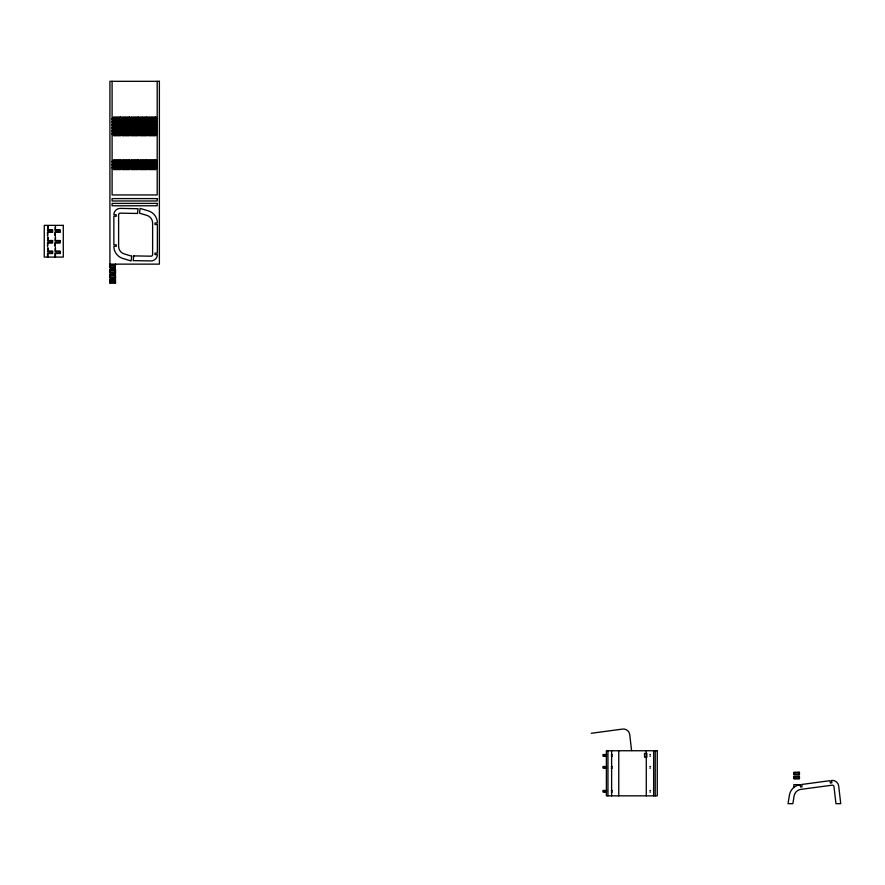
<?xml version="1.0" encoding="UTF-8"?>
<svg xmlns="http://www.w3.org/2000/svg" width="885" height="885" viewBox="0 0 885 885"><rect width="100%" height="100%" fill="white"/><g stroke="black" fill="none" stroke-linecap="round" stroke-linejoin="round"><path stroke-width="1.33" d="M115.105 282.116L115.105 283.2L109.928 283.2L109.928 279.45L115.504 279.45L115.504 283.2L115.105 279.45L115.105 282.116L110.326 282.116L110.315 279.45L110.326 283.2L110.326 282.116M115.105 277.016L115.105 278.1L109.928 278.1L109.928 274.339L115.504 274.339L115.504 278.1L115.105 274.339L115.105 277.016L110.326 277.016L110.315 274.339L110.326 278.1L110.326 277.016M115.105 269.239L115.105 272.989L109.928 272.989L110.326 269.239L115.504 269.239L115.504 272.989L115.105 269.239L110.315 269.239L110.326 272.989L110.315 269.239M110.326 267.889L109.928 264.139L109.928 267.889L115.105 267.889L115.504 264.139L115.105 267.889M591.257 733.278L622.586 729.074A6.339 6.339 0 0 1 629.733 734.627L631.58 750.513M112.096 118.502L116.466 118.502L116.466 119.254L112.096 119.254M157.198 118.502L152.828 118.502L152.828 119.254L157.198 119.254M112.096 121.499L116.466 121.499L116.466 122.252L112.096 122.252M157.198 121.499L152.828 121.499L152.828 122.252L157.198 122.252M112.096 124.497L116.466 124.497L116.466 125.25L112.096 125.25M157.198 124.497L152.828 124.497L152.828 125.25L157.198 125.25M112.096 127.495L116.466 127.495L116.466 128.248L112.096 128.248M157.198 127.495L152.828 127.495L152.828 128.248L157.198 128.248M112.096 130.493L116.466 130.493L116.466 131.245L112.096 131.245M157.198 130.493L152.828 130.493L152.828 131.245L157.198 131.245M112.096 133.491L116.466 133.491L116.466 134.243L112.096 134.243M157.198 133.491L152.828 133.491L152.828 134.243L157.198 134.243M112.096 161.335L116.466 161.335L116.466 162.077L112.096 162.077M157.198 161.335L152.828 161.335L152.828 162.077L157.198 162.077M112.096 164.322L116.466 164.322L116.466 165.075L112.096 165.075M157.198 164.322L152.828 164.322L152.828 165.075L157.198 165.075M112.096 167.32L116.466 167.32L116.466 168.073L112.096 168.073M157.198 167.32L152.828 167.32L152.828 168.073L157.198 168.073M110.326 265.223L115.105 265.223L115.105 266.805L110.326 266.805L110.315 265.223L115.105 265.223M110.326 270.323L115.105 270.323M110.326 271.905L115.105 271.905M110.326 275.423L115.105 275.423M606.623 754.551L602.995 754.551L602.995 756.133L606.623 756.133M611.402 754.551L612.332 754.551M649.889 754.551L650.453 754.551M611.402 756.133L612.332 756.133M649.889 756.133L650.453 756.133M606.623 766.51L602.995 766.51L602.995 768.091L606.623 768.091M611.402 766.51L612.332 766.51M649.889 766.51L650.453 766.51M611.402 768.091L612.332 768.091M649.889 768.091L650.453 768.091M793.856 772.682L799.443 772.384L793.856 772.284L793.856 774.596M793.856 774.198L799.443 774.198M793.856 774.497L799.443 774.497M793.856 776.477L799.443 776.477L793.856 776.776M793.856 778.291L799.443 778.291M793.856 778.59L799.443 778.59L799.443 776.377L793.856 776.377L793.856 778.689L799.443 778.689M800.228 784.663A12.689 12.689 0 0 0 789.387 795.25L788.048 803.68L792.86 803.68L794.088 795.991A7.932 7.932 0 0 1 800.859 789.376L832.188 785.172A1.582 1.582 0 0 1 833.969 786.566L835.96 803.68L840.75 803.68L838.692 786.013A6.339 6.339 0 0 0 831.546 780.459L831.867 782.816L830.351 783.026L830.042 780.658L801.744 784.464L802.053 786.82L800.549 787.019L800.228 784.663L793.856 784.663L793.856 787.44M606.623 790.46L602.995 790.46L602.995 792.042L606.623 792.042M611.402 790.46L612.332 790.46M649.889 790.46L650.453 790.46M611.402 792.042L612.332 792.042M649.889 792.042L650.453 792.042M799.443 772.284L799.443 774.596M655.221 750.745L655.221 795.847M653.639 750.745L653.639 795.847M646.282 750.745L646.282 795.847M618.759 750.745L618.759 795.847M611.623 750.745L611.623 795.847M607.951 750.745L607.951 795.847M604.333 754.551L604.333 756.133M604.333 766.51L604.333 768.091M604.333 790.46L604.333 792.042M157.198 81.32L157.198 194.943L112.096 194.943L112.096 81.32M55.445 256.938L55.445 253.519L60.202 253.519L60.202 251.141L55.445 251.141L55.445 247.734L55.047 251.539L59.804 251.539L59.804 253.132L55.047 253.132L55.047 256.938M47.923 256.938L47.923 253.519L52.68 253.519L52.68 251.141L47.923 251.141L47.923 247.734L47.524 251.539L52.281 251.539L52.281 253.132L47.524 253.132L47.524 256.938M644.534 753.467L644.534 757.217L646.835 757.217L646.835 753.467L644.534 753.467M131.721 256.174L131.08 260.953L122.904 258.497A12.689 12.689 0 0 1 113.855 246.34L116.234 246.34L116.234 244.824L113.855 244.824L113.855 216.261L116.234 216.261L116.234 214.745L113.855 214.745A6.339 6.339 0 0 1 120.305 208.395L138.093 208.716L137.452 213.462L120.227 213.152A1.582 1.582 0 0 0 118.612 214.745L118.612 246.34A7.932 7.932 0 0 0 124.265 253.94L131.721 256.174M133.779 255.887L133.137 260.632L150.926 260.942A6.339 6.339 0 0 0 157.375 254.603L154.997 254.603L154.997 253.077L157.375 253.077L157.375 224.524L154.997 224.524L154.997 222.998L157.375 222.998A12.689 12.689 0 0 0 148.326 210.851L140.151 208.395L139.509 213.174L146.965 215.409A7.932 7.932 0 0 1 152.618 222.998L152.618 254.603A1.582 1.582 0 0 1 151.003 256.185L133.779 255.887M159.377 81.32L109.928 81.32L109.928 264.139L159.377 264.139L159.377 81.32M120.836 117.008L113.523 117.008L113.523 117.749L120.836 117.749L120.836 117.008M129.564 117.008L122.263 117.008L122.263 117.749L129.564 117.749L129.564 117.008M138.303 117.008L130.991 117.008L130.991 117.749L138.303 117.749L138.303 117.008M147.032 117.008L139.73 117.008L139.73 117.749L147.032 117.749L147.032 117.008M155.771 117.008L148.459 117.008L148.459 117.749L155.771 117.749L155.771 117.008M125.205 118.502L117.893 118.502L117.893 119.254L125.205 119.254L125.205 118.502M133.934 118.502L126.632 118.502L126.632 119.254L133.934 119.254L133.934 118.502M142.673 118.502L135.361 118.502L135.361 119.254L142.673 119.254L142.673 118.502M151.401 118.502L144.1 118.502L144.1 119.254L151.401 119.254L151.401 118.502M120.836 120.006L113.523 120.006L113.523 120.747L120.836 120.747L120.836 120.006M129.564 120.006L122.263 120.006L122.263 120.747L129.564 120.747L129.564 120.006M138.303 120.006L130.991 120.006L130.991 120.747L138.303 120.747L138.303 120.006M147.032 120.006L139.73 120.006L139.73 120.747L147.032 120.747L147.032 120.006M155.771 120.006L148.459 120.006L148.459 120.747L155.771 120.747L155.771 120.006M125.205 121.499L117.893 121.499L117.893 122.252L125.205 122.252L125.205 121.499M133.934 121.499L126.632 121.499L126.632 122.252L133.934 122.252L133.934 121.499M142.673 121.499L135.361 121.499L135.361 122.252L142.673 122.252L142.673 121.499M151.401 121.499L144.1 121.499L144.1 122.252L151.401 122.252L151.401 121.499M120.836 123.004L113.523 123.004L113.523 123.745L120.836 123.745L120.836 123.004M129.564 123.004L122.263 123.004L122.263 123.745L129.564 123.745L129.564 123.004M138.303 123.004L130.991 123.004L130.991 123.745L138.303 123.745L138.303 123.004M147.032 123.004L139.73 123.004L139.73 123.745L147.032 123.745L147.032 123.004M155.771 123.004L148.459 123.004L148.459 123.745L155.771 123.745L155.771 123.004M125.205 124.497L117.893 124.497L117.893 125.25L125.205 125.25L125.205 124.497M133.934 124.497L126.632 124.497L126.632 125.25L133.934 125.25L133.934 124.497M142.673 124.497L135.361 124.497L135.361 125.25L142.673 125.25L142.673 124.497M151.401 124.497L144.1 124.497L144.1 125.25L151.401 125.25L151.401 124.497M120.836 126.002L113.523 126.002L113.523 126.743L120.836 126.743L120.836 126.002M129.564 126.002L122.263 126.002L122.263 126.743L129.564 126.743L129.564 126.002M138.303 126.002L130.991 126.002L130.991 126.743L138.303 126.743L138.303 126.002M147.032 126.002L139.73 126.002L139.73 126.743L147.032 126.743L147.032 126.002M155.771 126.002L148.459 126.002L148.459 126.743L155.771 126.743L155.771 126.002M125.205 127.495L117.893 127.495L117.893 128.248L125.205 128.248L125.205 127.495M133.934 127.495L126.632 127.495L126.632 128.248L133.934 128.248L133.934 127.495M142.673 127.495L135.361 127.495L135.361 128.248L142.673 128.248L142.673 127.495M151.401 127.495L144.1 127.495L144.1 128.248L151.401 128.248L151.401 127.495M120.836 128.989L113.523 128.989L113.523 129.741L120.836 129.741L120.836 128.989M129.564 128.989L122.263 128.989L122.263 129.741L129.564 129.741L129.564 128.989M138.303 128.989L130.991 128.989L130.991 129.741L138.303 129.741L138.303 128.989M147.032 128.989L139.73 128.989L139.73 129.741L147.032 129.741L147.032 128.989M155.771 128.989L148.459 128.989L148.459 129.741L155.771 129.741L155.771 128.989M125.205 130.493L117.893 130.493L117.893 131.245L125.205 131.245L125.205 130.493M133.934 130.493L126.632 130.493L126.632 131.245L133.934 131.245L133.934 130.493M142.673 130.493L135.361 130.493L135.361 131.245L142.673 131.245L142.673 130.493M151.401 130.493L144.1 130.493L144.1 131.245L151.401 131.245L151.401 130.493M120.836 131.987L113.523 131.987L113.523 132.739L120.836 132.739L120.836 131.987M129.564 131.987L122.263 131.987L122.263 132.739L129.564 132.739L129.564 131.987M138.303 131.987L130.991 131.987L130.991 132.739L138.303 132.739L138.303 131.987M147.032 131.987L139.73 131.987L139.73 132.739L147.032 132.739L147.032 131.987M155.771 131.987L148.459 131.987L148.459 132.739L155.771 132.739L155.771 131.987M125.205 133.491L117.893 133.491L117.893 134.243L125.205 134.243L125.205 133.491M133.934 133.491L126.632 133.491L126.632 134.243L133.934 134.243L133.934 133.491M142.673 133.491L135.361 133.491L135.361 134.243L142.673 134.243L142.673 133.491M151.401 133.491L144.1 133.491L144.1 134.243L151.401 134.243L151.401 133.491M120.836 134.985L113.523 134.985L113.523 135.737L120.836 135.737L120.836 134.985M129.564 134.985L122.263 134.985L122.263 135.737L129.564 135.737L129.564 134.985M138.303 134.985L130.991 134.985L130.991 135.737L138.303 135.737L138.303 134.985M147.032 134.985L139.73 134.985L139.73 135.737L147.032 135.737L147.032 134.985M155.771 134.985L148.459 134.985L148.459 135.737L155.771 135.737L155.771 134.985M120.836 159.831L113.523 159.831L113.523 160.583L120.836 160.583L120.836 159.831M129.564 159.831L122.263 159.831L122.263 160.583L129.564 160.583L129.564 159.831M138.303 159.831L130.991 159.831L130.991 160.583L138.303 160.583L138.303 159.831M147.032 159.831L139.73 159.831L139.73 160.583L147.032 160.583L147.032 159.831M155.771 159.831L148.459 159.831L148.459 160.583L155.771 160.583L155.771 159.831M125.205 161.335L117.893 161.335L117.893 162.077L125.205 162.077L125.205 161.335M133.934 161.335L126.632 161.335L126.632 162.077L133.934 162.077L133.934 161.335M142.673 161.335L135.361 161.335L135.361 162.077L142.673 162.077L142.673 161.335M151.401 161.335L144.1 161.335L144.1 162.077L151.401 162.077L151.401 161.335M120.836 162.829L113.523 162.829L113.523 163.581L120.836 163.581L120.836 162.829M129.564 162.829L122.263 162.829L122.263 163.581L129.564 163.581L129.564 162.829M138.303 162.829L130.991 162.829L130.991 163.581L138.303 163.581L138.303 162.829M147.032 162.829L139.73 162.829L139.73 163.581L147.032 163.581L147.032 162.829M155.771 162.829L148.459 162.829L148.459 163.581L155.771 163.581L155.771 162.829M125.205 164.322L117.893 164.322L117.893 165.075L125.205 165.075L125.205 164.322M133.934 164.322L126.632 164.322L126.632 165.075L133.934 165.075L133.934 164.322M142.673 164.322L135.361 164.322L135.361 165.075L142.673 165.075L142.673 164.322M151.401 164.322L144.1 164.322L144.1 165.075L151.401 165.075L151.401 164.322M120.836 165.827L113.523 165.827L113.523 166.579L120.836 166.579L120.836 165.827M129.564 165.827L122.263 165.827L122.263 166.579L129.564 166.579L129.564 165.827M138.303 165.827L130.991 165.827L130.991 166.579L138.303 166.579L138.303 165.827M147.032 165.827L139.73 165.827L139.73 166.579L147.032 166.579L147.032 165.827M155.771 165.827L148.459 165.827L148.459 166.579L155.771 166.579L155.771 165.827M125.205 167.32L117.893 167.32L117.893 168.073L125.205 168.073L125.205 167.32M133.934 167.32L126.632 167.32L126.632 168.073L133.934 168.073L133.934 167.32M142.673 167.32L135.361 167.32L135.361 168.073L142.673 168.073L142.673 167.32M151.401 167.32L144.1 167.32L144.1 168.073L151.401 168.073L151.401 167.32M120.836 168.825L113.523 168.825L113.523 169.577L120.836 169.577L120.836 168.825M129.564 168.825L122.263 168.825L122.263 169.577L129.564 169.577L129.564 168.825M138.303 168.825L130.991 168.825L130.991 169.577L138.303 169.577L138.303 168.825M147.032 168.825L139.73 168.825L139.73 169.577L147.032 169.577L147.032 168.825M155.771 168.825L148.459 168.825L148.459 169.577L155.771 169.577L155.771 168.825M157.198 198.594L112.096 198.594L112.096 200.972L157.198 200.972L157.198 198.594M157.198 203.406L112.096 203.406L112.096 205.785L157.198 205.785L157.198 203.406M63.278 225.365L44.25 225.365L44.25 257.081L63.278 257.081L63.278 225.365M47.923 226.516L47.524 230.321L52.281 230.321L52.281 231.903L47.524 231.903L47.524 235.709L47.923 232.301L52.68 232.301L52.68 229.923L47.923 229.923L47.923 226.516M55.445 226.516L55.047 230.321L59.804 230.321L59.804 231.903L55.047 231.903L55.047 235.709L55.445 232.301L60.202 232.301L60.202 229.923L55.445 229.923L55.445 226.516M47.923 237.125L47.524 240.93L52.281 240.93L52.281 242.512L47.524 242.512L47.524 246.329L47.923 242.91L52.68 242.91L52.68 240.532L47.923 240.532L47.923 237.125M55.445 237.125L55.047 240.93L59.804 240.93L59.804 242.512L55.047 242.512L55.047 246.329L55.445 242.91L60.202 242.91L60.202 240.532L55.445 240.532L55.445 237.125M115.105 280.534L110.326 280.534L115.105 280.534M657.267 750.745L606.38 750.745L606.38 795.847L657.267 795.847L657.267 750.745"/></g></svg>
